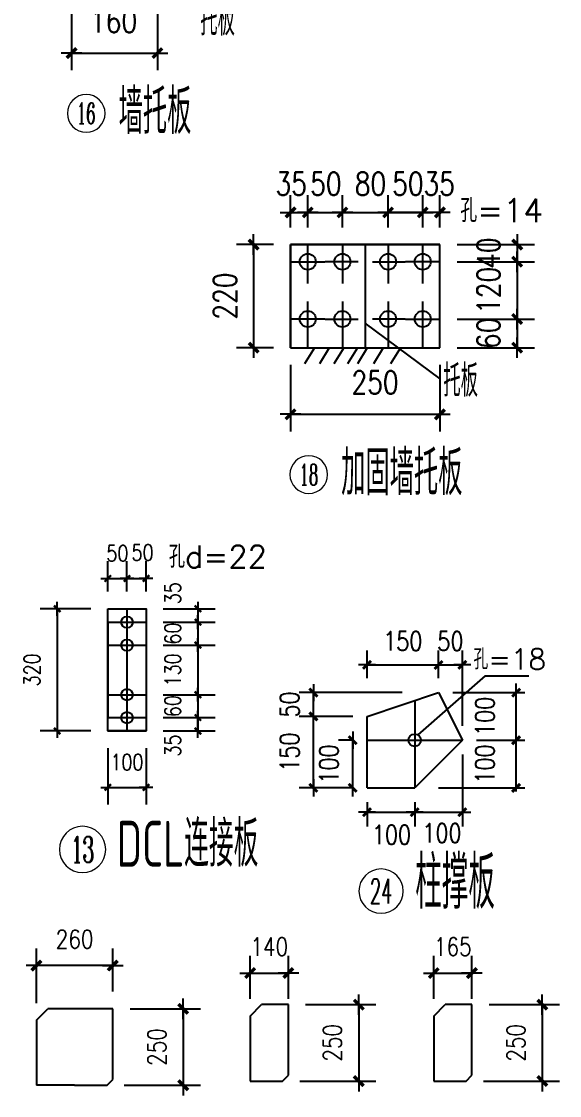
# Model space of a CAD drawing. Header units: millimetres. Extents: x 2451220 to 4527627, y -5186613 to -1639140.
# Drawn here: x 2491886 to 2494703, y -1733809 to -1728184 of the extents above; entities that cross this region are included whole.
import ezdxf
from ezdxf.enums import TextEntityAlignment as Align

# ---------------------------------------------------------------- set-up
doc = ezdxf.new("R2010")
doc.units = ezdxf.units.MM
doc.header["$LTSCALE"] = 1000
doc.header["$PDMODE"] = 34
doc.linetypes.add('CENTER', pattern=[50.8, 31.75, -6.35, 6.35, -6.35])
doc.layers.add('轴线层', color=1, linetype='CENTER', lineweight=15)
doc.layers.add('钢架', color=7, linetype='Continuous', lineweight=25)
doc.styles.add('COMPLEX', font='COMPLEX')
doc.styles.add('DIM_FONT', font='simplex.shx', dxfattribs={"width": 0.8, "bigfont": 'hztxt.shx'})
doc.styles.add('hz', font='gbenor.shx', dxfattribs={"width": 0.75, "height": 100, "bigfont": 'gbcbig.shx'})
doc.styles.get("Standard").update_dxf_attribs({"font": 'txt', "bigfont": 'gbcbig.shx'})
doc.dimstyles.new('WGH(2)', dxfattribs={"dimscale": 1.2, "dimtxt": 100, "dimasz": 0.5, "dimexe": 75, "dimexo": 75, "dimgap": 75, "dimtad": 1, "dimdec": 0, "dimlfac": 0.5, "dimzin": 0, "dimdsep": 46, "dimtxsty": 'DIM_FONT', "dimblk1": '_DIMX', "dimblk2": '_DIMX', "dimsah": 1, "dimcen": 0.09, "dimclrd": 3, "dimclre": 3, "dimclrt": 7, "dimadec": 0, "dimazin": 0, "dimtfac": 1, "dimtdec": 0, "dimtix": 1, "dimtmove": 2, "dimatfit": 3, "dimldrblk": '_DIMX', "dimfxl": 1, "dimtolj": 1, "dimtzin": 0, "dimarcsym": 0})
doc.dimstyles.new('WGH(3)', dxfattribs={"dimscale": 1.2, "dimtxt": 100, "dimasz": 0.3, "dimexe": 75, "dimexo": 75, "dimgap": 75, "dimtad": 1, "dimdec": 0, "dimlfac": 0.333333, "dimzin": 0, "dimdsep": 46, "dimtxsty": 'DIM_FONT', "dimblk1": '_DIMX', "dimblk2": '_DIMX', "dimsah": 1, "dimcen": 0.09, "dimclrd": 3, "dimclre": 3, "dimclrt": 7, "dimazin": 0, "dimtfac": 1, "dimtdec": 0, "dimtix": 1, "dimtmove": 2, "dimatfit": 3, "dimldrblk": '_DIMX', "dimfxl": 1, "dimtolj": 1, "dimtzin": 0, "dimarcsym": 0})

# ---------------------------------------------------------------- blocks, each defined once
blk = doc.blocks.new('_DIMX')
blk.add_line((-150, 0), (150, 0))
at = {"const_width": 50}
blk.add_lwpolyline([(-70, -70), (70, 70)], dxfattribs=at)
blk = doc.blocks.new('*D407')
at = {"color": 3, "lineweight": -2}
for p, q in [((2492147.7, -1728090.5), (2492147.7, -1728439.6)), ((2492597.7, -1728090.5), (2492597.7, -1728439.6)), ((2492148.1, -1728349.6), (2492597.4, -1728349.6))]:
    blk.add_line(p, q, dxfattribs=at)
at = {"layer": 'Defpoints', "color": 0}
for p in [(2492147.7, -1728000.5), (2492597.7, -1728000.5), (2492597.7, -1728349.6)]:
    blk.add_point(p, dxfattribs=at)
at = {"color": 3, "lineweight": -2, "xscale": 0.36, "yscale": 0.36, "zscale": 0.36, "rotation": 180}
blk.add_blockref('_DIMX', (2492147.7, -1728349.6), dxfattribs=at)
at = {"color": 3, "lineweight": -2, "xscale": 0.36, "yscale": 0.36, "zscale": 0.36}
blk.add_blockref('_DIMX', (2492597.7, -1728349.6), dxfattribs=at)
at = {"color": 7, "insert": (2492368.1, -1728182.6), "char_height": 120, "attachment_point": 5, "style": 'DIM_FONT'}
blk.add_mtext('\\A1;160', dxfattribs=at)
blk = doc.blocks.new('轴线标号')
at = {"lineweight": 13}
blk.add_circle((0, 0), 0.5, dxfattribs=at)
at = {"layer": '钢架', "lineweight": 13, "style": 'COMPLEX', "width": 1.041667}
blk.add_attdef('A', text='', height=0.56, dxfattribs=at).set_placement((-0.25, -0.28), (0.25, -0.28), align=Align.FIT)
blk = doc.blocks.new('*D1942')
at = {"color": 3, "lineweight": -2}
for p, q in [((2492248.1, -1731260.2), (2491983, -1731260.2)), ((2492073, -1731260.5), (2492073, -1731900)), ((2492248.1, -1731900.2), (2491983, -1731900.2))]:
    blk.add_line(p, q, dxfattribs=at)
at = {"layer": 'Defpoints', "color": 0}
for p in [(2492338.1, -1731260.2), (2492073, -1731900.2), (2492338.1, -1731900.2)]:
    blk.add_point(p, dxfattribs=at)
at = {"color": 3, "lineweight": -2, "xscale": 0.24, "yscale": 0.24, "zscale": 0.24}
for p, rotation in [((2492073, -1731260.2), 90), ((2492073, -1731900.2), 270)]:
    blk.add_blockref('_DIMX', p, dxfattribs=dict(at, rotation=rotation))
at = {"color": 7, "insert": (2491941, -1731580.2), "char_height": 84, "attachment_point": 5, "rotation": 90, "style": 'DIM_FONT'}
blk.add_mtext('\\A1;320', dxfattribs=at)
blk = doc.blocks.new('*D1943')
at = {"color": 3, "lineweight": -2}
for p, q in [((2492628.1, -1731260.2), (2492899.8, -1731260.2)), ((2492809.8, -1731260), (2492809.8, -1731259.7)), ((2492809.8, -1731260.2), (2492809.8, -1731330.2)), ((2492628.1, -1731330.2), (2492899.8, -1731330.2)), ((2492809.8, -1731330.5), (2492809.8, -1731330.7))]:
    blk.add_line(p, q, dxfattribs=at)
at = {"layer": 'Defpoints', "color": 0}
for p in [(2492538.1, -1731260.2), (2492538.1, -1731330.2), (2492809.8, -1731330.2)]:
    blk.add_point(p, dxfattribs=at)
at = {"color": 3, "lineweight": -2, "xscale": 0.24, "yscale": 0.24, "zscale": 0.24}
for p, rotation in [((2492809.8, -1731260.2), 270), ((2492809.8, -1731330.2), 90)]:
    blk.add_blockref('_DIMX', p, dxfattribs=dict(at, rotation=rotation))
at = {"color": 7, "insert": (2492677.8, -1731178.9), "char_height": 84, "attachment_point": 5, "rotation": 90, "style": 'DIM_FONT'}
blk.add_mtext('\\A1;35', dxfattribs=at)
blk = doc.blocks.new('*D1944')
at = {"color": 3, "lineweight": -2}
for p, q in [((2492628.1, -1731330.2), (2492899.8, -1731330.2)), ((2492809.8, -1731330), (2492809.8, -1731329.7)), ((2492809.8, -1731330.2), (2492809.8, -1731450.2)), ((2492628.1, -1731450.2), (2492899.8, -1731450.2)), ((2492809.8, -1731450.5), (2492809.8, -1731450.7))]:
    blk.add_line(p, q, dxfattribs=at)
at = {"layer": 'Defpoints', "color": 0}
for p in [(2492538.1, -1731330.2), (2492538.1, -1731450.2), (2492809.8, -1731450.2)]:
    blk.add_point(p, dxfattribs=at)
at = {"color": 3, "lineweight": -2, "xscale": 0.24, "yscale": 0.24, "zscale": 0.24}
for p, rotation in [((2492809.8, -1731330.2), 270), ((2492809.8, -1731450.2), 90)]:
    blk.add_blockref('_DIMX', p, dxfattribs=dict(at, rotation=rotation))
at = {"color": 7, "insert": (2492677.8, -1731390.2), "char_height": 84, "attachment_point": 5, "rotation": 90, "style": 'DIM_FONT'}
blk.add_mtext('\\A1;60', dxfattribs=at)
blk = doc.blocks.new('*D1945')
at = {"color": 3, "lineweight": -2}
for p, q in [((2492628.1, -1731450.2), (2492899.8, -1731450.2)), ((2492809.8, -1731450), (2492809.8, -1731449.7)), ((2492809.8, -1731450.2), (2492809.8, -1731710.2)), ((2492628.1, -1731710.2), (2492899.8, -1731710.2)), ((2492809.8, -1731710.5), (2492809.8, -1731710.7))]:
    blk.add_line(p, q, dxfattribs=at)
at = {"layer": 'Defpoints', "color": 0}
for p in [(2492538.1, -1731450.2), (2492538.1, -1731710.2), (2492809.8, -1731710.2)]:
    blk.add_point(p, dxfattribs=at)
at = {"color": 3, "lineweight": -2, "xscale": 0.24, "yscale": 0.24, "zscale": 0.24}
for p, rotation in [((2492809.8, -1731450.2), 270), ((2492809.8, -1731710.2), 90)]:
    blk.add_blockref('_DIMX', p, dxfattribs=dict(at, rotation=rotation))
at = {"color": 7, "insert": (2492677.8, -1731580.2), "char_height": 84, "attachment_point": 5, "rotation": 90, "style": 'DIM_FONT'}
blk.add_mtext('\\A1;130', dxfattribs=at)
blk = doc.blocks.new('*D1946')
at = {"color": 3, "lineweight": -2}
for p, q in [((2492628.1, -1731710.2), (2492899.8, -1731710.2)), ((2492809.8, -1731710), (2492809.8, -1731709.7)), ((2492809.8, -1731710.2), (2492809.8, -1731830.2)), ((2492628.1, -1731830.2), (2492899.8, -1731830.2)), ((2492809.8, -1731830.5), (2492809.8, -1731830.7))]:
    blk.add_line(p, q, dxfattribs=at)
at = {"layer": 'Defpoints', "color": 0}
for p in [(2492538.1, -1731710.2), (2492538.1, -1731830.2), (2492809.8, -1731830.2)]:
    blk.add_point(p, dxfattribs=at)
at = {"color": 3, "lineweight": -2, "xscale": 0.24, "yscale": 0.24, "zscale": 0.24}
for p, rotation in [((2492809.8, -1731710.2), 270), ((2492809.8, -1731830.2), 90)]:
    blk.add_blockref('_DIMX', p, dxfattribs=dict(at, rotation=rotation))
at = {"color": 7, "insert": (2492677.8, -1731770.2), "char_height": 84, "attachment_point": 5, "rotation": 90, "style": 'DIM_FONT'}
blk.add_mtext('\\A1;60', dxfattribs=at)
blk = doc.blocks.new('*D1947')
at = {"color": 3, "lineweight": -2}
for p, q in [((2492628.1, -1731830.2), (2492899.8, -1731830.2)), ((2492809.8, -1731830), (2492809.8, -1731829.7)), ((2492809.8, -1731830.2), (2492809.8, -1731900.2)), ((2492628.1, -1731900.2), (2492899.8, -1731900.2)), ((2492809.8, -1731900.5), (2492809.8, -1731900.7))]:
    blk.add_line(p, q, dxfattribs=at)
at = {"layer": 'Defpoints', "color": 0}
for p in [(2492538.1, -1731830.2), (2492538.1, -1731900.2), (2492809.8, -1731900.2)]:
    blk.add_point(p, dxfattribs=at)
at = {"color": 3, "lineweight": -2, "xscale": 0.24, "yscale": 0.24, "zscale": 0.24}
for p, rotation in [((2492809.8, -1731830.2), 270), ((2492809.8, -1731900.2), 90)]:
    blk.add_blockref('_DIMX', p, dxfattribs=dict(at, rotation=rotation))
at = {"color": 7, "insert": (2492677.8, -1731976.6), "char_height": 84, "attachment_point": 5, "rotation": 90, "style": 'DIM_FONT'}
blk.add_mtext('\\A1;35', dxfattribs=at)
blk = doc.blocks.new('*D1948')
at = {"color": 3, "lineweight": -2}
for p, q in [((2492338.1, -1731170.2), (2492338.1, -1731011.3)), ((2492438.1, -1731170.2), (2492438.1, -1731011.3)), ((2492337.8, -1731101.3), (2492337.6, -1731101.3)), ((2492338.1, -1731101.3), (2492438.1, -1731101.3)), ((2492438.3, -1731101.3), (2492438.6, -1731101.3))]:
    blk.add_line(p, q, dxfattribs=at)
at = {"layer": 'Defpoints', "color": 0}
for p in [(2492438.1, -1731101.3), (2492338.1, -1731260.2), (2492438.1, -1731260.2)]:
    blk.add_point(p, dxfattribs=at)
at = {"color": 3, "lineweight": -2, "xscale": 0.24, "yscale": 0.24, "zscale": 0.24}
blk.add_blockref('_DIMX', (2492338.1, -1731101.3), dxfattribs=at)
at = {"color": 3, "lineweight": -2, "xscale": 0.24, "yscale": 0.24, "zscale": 0.24, "rotation": 180}
blk.add_blockref('_DIMX', (2492438.1, -1731101.3), dxfattribs=at)
at = {"color": 7, "insert": (2492388.1, -1730969.3), "char_height": 84, "attachment_point": 5, "style": 'DIM_FONT'}
blk.add_mtext('\\A1;50', dxfattribs=at)
blk = doc.blocks.new('*D1949')
at = {"color": 3, "lineweight": -2}
for p, q in [((2492438.1, -1731170.2), (2492438.1, -1731011.3)), ((2492538.1, -1731170.2), (2492538.1, -1731011.3)), ((2492437.8, -1731101.3), (2492437.6, -1731101.3)), ((2492438.1, -1731101.3), (2492538.1, -1731101.3)), ((2492538.3, -1731101.3), (2492538.6, -1731101.3))]:
    blk.add_line(p, q, dxfattribs=at)
at = {"layer": 'Defpoints', "color": 0}
for p in [(2492538.1, -1731101.3), (2492438.1, -1731260.2), (2492538.1, -1731260.2)]:
    blk.add_point(p, dxfattribs=at)
at = {"color": 3, "lineweight": -2, "xscale": 0.24, "yscale": 0.24, "zscale": 0.24}
blk.add_blockref('_DIMX', (2492438.1, -1731101.3), dxfattribs=at)
at = {"color": 3, "lineweight": -2, "xscale": 0.24, "yscale": 0.24, "zscale": 0.24, "rotation": 180}
blk.add_blockref('_DIMX', (2492538.1, -1731101.3), dxfattribs=at)
at = {"color": 7, "insert": (2492519.9, -1730965.5), "char_height": 84, "attachment_point": 5, "style": 'DIM_FONT'}
blk.add_mtext('\\A1;50', dxfattribs=at)
blk = doc.blocks.new('*D1950')
at = {"color": 3, "lineweight": -2}
for p, q in [((2492338.1, -1731990.2), (2492338.1, -1732285.4)), ((2492538.1, -1731990.2), (2492538.1, -1732285.4)), ((2492337.8, -1732195.4), (2492337.6, -1732195.4)), ((2492338.1, -1732195.4), (2492538.1, -1732195.4)), ((2492538.3, -1732195.4), (2492538.6, -1732195.4))]:
    blk.add_line(p, q, dxfattribs=at)
at = {"layer": 'Defpoints', "color": 0}
for p in [(2492338.1, -1731900.2), (2492538.1, -1731900.2), (2492538.1, -1732195.4)]:
    blk.add_point(p, dxfattribs=at)
at = {"color": 3, "lineweight": -2, "xscale": 0.24, "yscale": 0.24, "zscale": 0.24}
blk.add_blockref('_DIMX', (2492338.1, -1732195.4), dxfattribs=at)
at = {"color": 3, "lineweight": -2, "xscale": 0.24, "yscale": 0.24, "zscale": 0.24, "rotation": 180}
blk.add_blockref('_DIMX', (2492538.1, -1732195.4), dxfattribs=at)
at = {"color": 7, "insert": (2492438.1, -1732063.4), "char_height": 84, "attachment_point": 5, "style": 'DIM_FONT'}
blk.add_mtext('\\A1;100', dxfattribs=at)
blk = doc.blocks.new('*D1981')
at = {"color": 3, "lineweight": -2}
for p, q in [((2492454.1, -1733355.4), (2492822.6, -1733355.4)), ((2492732.6, -1733355.8), (2492732.6, -1733755.1)), ((2492424.1, -1733755.4), (2492822.6, -1733755.4))]:
    blk.add_line(p, q, dxfattribs=at)
at = {"layer": 'Defpoints', "color": 0}
for p in [(2492364.1, -1733355.4), (2492334.1, -1733755.4), (2492732.6, -1733755.4)]:
    blk.add_point(p, dxfattribs=at)
at = {"color": 3, "lineweight": -2, "xscale": 0.36, "yscale": 0.36, "zscale": 0.36}
for p, rotation in [((2492732.6, -1733355.4), 90), ((2492732.6, -1733755.4), 270)]:
    blk.add_blockref('_DIMX', p, dxfattribs=dict(at, rotation=rotation))
at = {"color": 7, "insert": (2492594.6, -1733555.4), "char_height": 96, "attachment_point": 5, "rotation": 90, "style": 'DIM_FONT'}
blk.add_mtext('\\A1;250', dxfattribs=at)
blk = doc.blocks.new('*D1982')
at = {"color": 3, "lineweight": -2}
for p, q in [((2493373.3, -1733333.5), (2493741.8, -1733333.5)), ((2493651.8, -1733333.8), (2493651.8, -1733733.1)), ((2493343.3, -1733733.5), (2493741.8, -1733733.5))]:
    blk.add_line(p, q, dxfattribs=at)
at = {"layer": 'Defpoints', "color": 0}
for p in [(2493283.3, -1733333.5), (2493253.3, -1733733.5), (2493651.8, -1733733.5)]:
    blk.add_point(p, dxfattribs=at)
at = {"color": 3, "lineweight": -2, "xscale": 0.36, "yscale": 0.36, "zscale": 0.36}
for p, rotation in [((2493651.8, -1733333.5), 90), ((2493651.8, -1733733.5), 270)]:
    blk.add_blockref('_DIMX', p, dxfattribs=dict(at, rotation=rotation))
at = {"color": 7, "insert": (2493513.8, -1733533.5), "char_height": 96, "attachment_point": 5, "rotation": 90, "style": 'DIM_FONT'}
blk.add_mtext('\\A1;250', dxfattribs=at)
blk = doc.blocks.new('*D1983')
at = {"color": 3, "lineweight": -2}
for p, q in [((2493083.3, -1733303.5), (2493083.3, -1733077.9)), ((2493283.3, -1733303.5), (2493283.3, -1733077.9)), ((2493083, -1733167.9), (2493082.6, -1733167.9)), ((2493083.3, -1733167.9), (2493283.3, -1733167.9)), ((2493283.7, -1733167.9), (2493284.1, -1733167.9))]:
    blk.add_line(p, q, dxfattribs=at)
at = {"layer": 'Defpoints', "color": 0}
for p in [(2493283.3, -1733167.9), (2493083.3, -1733393.5), (2493283.3, -1733393.5)]:
    blk.add_point(p, dxfattribs=at)
at = {"color": 3, "lineweight": -2, "xscale": 0.36, "yscale": 0.36, "zscale": 0.36}
blk.add_blockref('_DIMX', (2493083.3, -1733167.9), dxfattribs=at)
at = {"color": 3, "lineweight": -2, "xscale": 0.36, "yscale": 0.36, "zscale": 0.36, "rotation": 180}
blk.add_blockref('_DIMX', (2493283.3, -1733167.9), dxfattribs=at)
at = {"color": 7, "insert": (2493183.3, -1733029.9), "char_height": 96, "attachment_point": 5, "style": 'DIM_FONT'}
blk.add_mtext('\\A1;140', dxfattribs=at)
blk = doc.blocks.new('*D1984')
at = {"color": 3, "lineweight": -2}
for p, q in [((2491964.1, -1733325.4), (2491964.1, -1733038.6)), ((2492364.1, -1733265.4), (2492364.1, -1733038.6)), ((2492363.7, -1733128.6), (2491964.4, -1733128.6))]:
    blk.add_line(p, q, dxfattribs=at)
at = {"layer": 'Defpoints', "color": 0}
for p in [(2491964.1, -1733128.6), (2492364.1, -1733355.4), (2491964.1, -1733415.4)]:
    blk.add_point(p, dxfattribs=at)
at = {"color": 3, "lineweight": -2, "xscale": 0.36, "yscale": 0.36, "zscale": 0.36, "rotation": 180}
blk.add_blockref('_DIMX', (2491964.1, -1733128.6), dxfattribs=at)
at = {"color": 3, "lineweight": -2, "xscale": 0.36, "yscale": 0.36, "zscale": 0.36}
blk.add_blockref('_DIMX', (2492364.1, -1733128.6), dxfattribs=at)
at = {"color": 7, "insert": (2492164.1, -1732990.6), "char_height": 96, "attachment_point": 5, "style": 'DIM_FONT'}
blk.add_mtext('\\A1;260', dxfattribs=at)
blk = doc.blocks.new('*D1985')
at = {"color": 3, "lineweight": -2}
for p, q in [((2494334.4, -1733333.5), (2494702.9, -1733333.5)), ((2494612.9, -1733333.8), (2494612.9, -1733733.1)), ((2494304.4, -1733733.5), (2494702.9, -1733733.5))]:
    blk.add_line(p, q, dxfattribs=at)
at = {"layer": 'Defpoints', "color": 0}
for p in [(2494244.4, -1733333.5), (2494214.4, -1733733.5), (2494612.9, -1733733.5)]:
    blk.add_point(p, dxfattribs=at)
at = {"color": 3, "lineweight": -2, "xscale": 0.36, "yscale": 0.36, "zscale": 0.36}
for p, rotation in [((2494612.9, -1733333.5), 90), ((2494612.9, -1733733.5), 270)]:
    blk.add_blockref('_DIMX', p, dxfattribs=dict(at, rotation=rotation))
at = {"color": 7, "insert": (2494474.9, -1733533.5), "char_height": 96, "attachment_point": 5, "rotation": 90, "style": 'DIM_FONT'}
blk.add_mtext('\\A1;250', dxfattribs=at)
blk = doc.blocks.new('*D1986')
at = {"color": 3, "lineweight": -2}
for p, q in [((2494044.4, -1733303.5), (2494044.4, -1733077.9)), ((2494244.4, -1733303.5), (2494244.4, -1733077.9)), ((2494044.1, -1733167.9), (2494043.7, -1733167.9)), ((2494044.4, -1733167.9), (2494244.4, -1733167.9)), ((2494244.8, -1733167.9), (2494245.1, -1733167.9))]:
    blk.add_line(p, q, dxfattribs=at)
at = {"layer": 'Defpoints', "color": 0}
for p in [(2494244.4, -1733167.9), (2494044.4, -1733393.5), (2494244.4, -1733393.5)]:
    blk.add_point(p, dxfattribs=at)
at = {"color": 3, "lineweight": -2, "xscale": 0.36, "yscale": 0.36, "zscale": 0.36}
blk.add_blockref('_DIMX', (2494044.4, -1733167.9), dxfattribs=at)
at = {"color": 3, "lineweight": -2, "xscale": 0.36, "yscale": 0.36, "zscale": 0.36, "rotation": 180}
blk.add_blockref('_DIMX', (2494244.4, -1733167.9), dxfattribs=at)
at = {"color": 7, "insert": (2494144.4, -1733029.9), "char_height": 96, "attachment_point": 5, "style": 'DIM_FONT'}
blk.add_mtext('\\A1;165', dxfattribs=at)
blk = doc.blocks.new('*D419')
at = {"color": 3, "lineweight": -2}
for p, q in [((2493204.8, -1729352.5), (2493011.5, -1729352.5)), ((2493101.5, -1729352.8), (2493101.5, -1729892.1)), ((2493204.8, -1729892.5), (2493011.5, -1729892.5))]:
    blk.add_line(p, q, dxfattribs=at)
at = {"layer": 'Defpoints', "color": 0}
for p in [(2493294.8, -1729352.5), (2493101.5, -1729892.5), (2493294.8, -1729892.5)]:
    blk.add_point(p, dxfattribs=at)
at = {"color": 3, "lineweight": -2, "xscale": 0.36, "yscale": 0.36, "zscale": 0.36}
for p, rotation in [((2493101.5, -1729352.5), 90), ((2493101.5, -1729892.5), 270)]:
    blk.add_blockref('_DIMX', p, dxfattribs=dict(at, rotation=rotation))
at = {"color": 7, "insert": (2492951.5, -1729622.5), "char_height": 120, "attachment_point": 5, "rotation": 90, "style": 'DIM_FONT'}
blk.add_mtext('\\A1;220', dxfattribs=at)
blk = doc.blocks.new('*D1987')
at = {"color": 3, "lineweight": -2}
for p, q in [((2494166.8, -1729352.5), (2494571.3, -1729352.5)), ((2494481.3, -1729352.1), (2494481.3, -1729351.7)), ((2494481.3, -1729352.5), (2494481.3, -1729442.5)), ((2494166.8, -1729442.5), (2494571.3, -1729442.5)), ((2494481.3, -1729442.8), (2494481.3, -1729443.2))]:
    blk.add_line(p, q, dxfattribs=at)
at = {"layer": 'Defpoints', "color": 0}
for p in [(2494076.8, -1729352.5), (2494076.8, -1729442.5), (2494481.3, -1729442.5)]:
    blk.add_point(p, dxfattribs=at)
at = {"color": 3, "lineweight": -2, "xscale": 0.36, "yscale": 0.36, "zscale": 0.36}
for p, rotation in [((2494481.3, -1729352.5), 270), ((2494481.3, -1729442.5), 90)]:
    blk.add_blockref('_DIMX', p, dxfattribs=dict(at, rotation=rotation))
at = {"color": 7, "insert": (2494331.3, -1729397.5), "char_height": 120, "attachment_point": 5, "rotation": 90, "style": 'DIM_FONT'}
blk.add_mtext('\\A1;40', dxfattribs=at)
blk = doc.blocks.new('*D1988')
at = {"color": 3, "lineweight": -2}
for p, q in [((2494166.8, -1729442.5), (2494571.3, -1729442.5)), ((2494481.3, -1729442.1), (2494481.3, -1729441.7)), ((2494481.3, -1729442.5), (2494481.3, -1729742.5)), ((2494166.8, -1729742.5), (2494571.3, -1729742.5)), ((2494481.3, -1729742.8), (2494481.3, -1729743.2))]:
    blk.add_line(p, q, dxfattribs=at)
at = {"layer": 'Defpoints', "color": 0}
for p in [(2494076.8, -1729442.5), (2494076.8, -1729742.5), (2494481.3, -1729742.5)]:
    blk.add_point(p, dxfattribs=at)
at = {"color": 3, "lineweight": -2, "xscale": 0.36, "yscale": 0.36, "zscale": 0.36}
for p, rotation in [((2494481.3, -1729442.5), 270), ((2494481.3, -1729742.5), 90)]:
    blk.add_blockref('_DIMX', p, dxfattribs=dict(at, rotation=rotation))
at = {"color": 7, "insert": (2494331.3, -1729592.5), "char_height": 120, "attachment_point": 5, "rotation": 90, "style": 'DIM_FONT'}
blk.add_mtext('\\A1;120', dxfattribs=at)
blk = doc.blocks.new('*D1989')
at = {"color": 3, "lineweight": -2}
for p, q in [((2494166.8, -1729742.5), (2494571.3, -1729742.5)), ((2494481.3, -1729742.1), (2494481.3, -1729741.7)), ((2494481.3, -1729742.5), (2494481.3, -1729892.5)), ((2494166.8, -1729892.5), (2494571.3, -1729892.5)), ((2494481.3, -1729892.8), (2494481.3, -1729893.2))]:
    blk.add_line(p, q, dxfattribs=at)
at = {"layer": 'Defpoints', "color": 0}
for p in [(2494076.8, -1729742.5), (2494076.8, -1729892.5), (2494481.3, -1729892.5)]:
    blk.add_point(p, dxfattribs=at)
at = {"color": 3, "lineweight": -2, "xscale": 0.36, "yscale": 0.36, "zscale": 0.36}
for p, rotation in [((2494481.3, -1729742.5), 270), ((2494481.3, -1729892.5), 90)]:
    blk.add_blockref('_DIMX', p, dxfattribs=dict(at, rotation=rotation))
at = {"color": 7, "insert": (2494331.3, -1729817.5), "char_height": 120, "attachment_point": 5, "rotation": 90, "style": 'DIM_FONT'}
blk.add_mtext('\\A1;60', dxfattribs=at)
blk = doc.blocks.new('*D1990')
at = {"color": 3, "lineweight": -2}
for p, q in [((2493384.8, -1729262.5), (2493384.8, -1729094)), ((2493566.3, -1729262.5), (2493566.3, -1729094)), ((2493385.1, -1729184), (2493565.9, -1729184))]:
    blk.add_line(p, q, dxfattribs=at)
at = {"layer": 'Defpoints', "color": 0}
for p in [(2493566.3, -1729184), (2493384.8, -1729352.5), (2493566.3, -1729352.5)]:
    blk.add_point(p, dxfattribs=at)
at = {"color": 3, "lineweight": -2, "xscale": 0.36, "yscale": 0.36, "zscale": 0.36, "rotation": 180}
blk.add_blockref('_DIMX', (2493384.8, -1729184), dxfattribs=at)
at = {"color": 3, "lineweight": -2, "xscale": 0.36, "yscale": 0.36, "zscale": 0.36}
blk.add_blockref('_DIMX', (2493566.3, -1729184), dxfattribs=at)
at = {"color": 7, "insert": (2493479.8, -1729034), "char_height": 120, "attachment_point": 5, "style": 'DIM_FONT'}
blk.add_mtext('\\A1;50', dxfattribs=at)
blk = doc.blocks.new('*D1991')
at = {"color": 3, "lineweight": -2}
for p, q in [((2493566.3, -1729262.5), (2493566.3, -1729094)), ((2493986.8, -1729262.5), (2493986.8, -1729094)), ((2493566.7, -1729184), (2493986.4, -1729184))]:
    blk.add_line(p, q, dxfattribs=at)
at = {"layer": 'Defpoints', "color": 0}
for p in [(2493986.8, -1729184), (2493566.3, -1729352.5), (2493986.8, -1729352.5)]:
    blk.add_point(p, dxfattribs=at)
at = {"color": 3, "lineweight": -2, "xscale": 0.36, "yscale": 0.36, "zscale": 0.36, "rotation": 180}
blk.add_blockref('_DIMX', (2493566.3, -1729184), dxfattribs=at)
at = {"color": 3, "lineweight": -2, "xscale": 0.36, "yscale": 0.36, "zscale": 0.36}
blk.add_blockref('_DIMX', (2493986.8, -1729184), dxfattribs=at)
at = {"color": 7, "insert": (2493713.3, -1729034), "char_height": 120, "attachment_point": 5, "style": 'DIM_FONT'}
blk.add_mtext('\\A1;80', dxfattribs=at)
blk = doc.blocks.new('*D420')
at = {"color": 3, "lineweight": -2}
for p, q in [((2493805.2, -1729262.5), (2493805.2, -1729094)), ((2493986.8, -1729262.5), (2493986.8, -1729094)), ((2493986.4, -1729184), (2493805.6, -1729184))]:
    blk.add_line(p, q, dxfattribs=at)
at = {"layer": 'Defpoints', "color": 0}
for p in [(2493805.2, -1729184), (2493805.2, -1729352.5), (2493986.8, -1729352.5)]:
    blk.add_point(p, dxfattribs=at)
at = {"color": 3, "lineweight": -2, "xscale": 0.36, "yscale": 0.36, "zscale": 0.36, "rotation": 180}
blk.add_blockref('_DIMX', (2493805.2, -1729184), dxfattribs=at)
at = {"color": 3, "lineweight": -2, "xscale": 0.36, "yscale": 0.36, "zscale": 0.36}
blk.add_blockref('_DIMX', (2493986.8, -1729184), dxfattribs=at)
at = {"color": 7, "insert": (2493909.2, -1729034), "char_height": 120, "attachment_point": 5, "style": 'DIM_FONT'}
blk.add_mtext('\\A1;50', dxfattribs=at)
blk = doc.blocks.new('*D421')
at = {"color": 3, "lineweight": -2}
for p, q in [((2493294.8, -1729982.5), (2493294.8, -1730331.6)), ((2494076.8, -1729982.5), (2494076.8, -1730331.6)), ((2493295.1, -1730241.6), (2494076.4, -1730241.6))]:
    blk.add_line(p, q, dxfattribs=at)
at = {"layer": 'Defpoints', "color": 0}
for p in [(2493294.8, -1729892.5), (2494076.8, -1729892.5), (2494076.8, -1730241.6)]:
    blk.add_point(p, dxfattribs=at)
at = {"color": 3, "lineweight": -2, "xscale": 0.36, "yscale": 0.36, "zscale": 0.36, "rotation": 180}
blk.add_blockref('_DIMX', (2493294.8, -1730241.6), dxfattribs=at)
at = {"color": 3, "lineweight": -2, "xscale": 0.36, "yscale": 0.36, "zscale": 0.36}
blk.add_blockref('_DIMX', (2494076.8, -1730241.6), dxfattribs=at)
at = {"color": 7, "insert": (2493737.1, -1730074.6), "char_height": 120, "attachment_point": 5, "style": 'DIM_FONT'}
blk.add_mtext('\\A1;250', dxfattribs=at)
blk = doc.blocks.new('*D422')
at = {"color": 3, "lineweight": -2}
for p, q in [((2493294.8, -1729262.5), (2493294.8, -1729094)), ((2493384.8, -1729262.5), (2493384.8, -1729094)), ((2493294.4, -1729184), (2493294.1, -1729184)), ((2493294.8, -1729184), (2493384.8, -1729184)), ((2493385.1, -1729184), (2493385.5, -1729184))]:
    blk.add_line(p, q, dxfattribs=at)
at = {"layer": 'Defpoints', "color": 0}
for p in [(2493384.8, -1729184), (2493294.8, -1729352.5), (2493384.8, -1729352.5)]:
    blk.add_point(p, dxfattribs=at)
at = {"color": 3, "lineweight": -2, "xscale": 0.36, "yscale": 0.36, "zscale": 0.36}
blk.add_blockref('_DIMX', (2493294.8, -1729184), dxfattribs=at)
at = {"color": 3, "lineweight": -2, "xscale": 0.36, "yscale": 0.36, "zscale": 0.36, "rotation": 180}
blk.add_blockref('_DIMX', (2493384.8, -1729184), dxfattribs=at)
at = {"color": 7, "insert": (2493298.3, -1729034), "char_height": 120, "attachment_point": 5, "style": 'DIM_FONT'}
blk.add_mtext('\\A1;35', dxfattribs=at)
blk = doc.blocks.new('*D423')
at = {"color": 3, "lineweight": -2}
for p, q in [((2493986.8, -1729262.5), (2493986.8, -1729094)), ((2494076.8, -1729262.5), (2494076.8, -1729094)), ((2493986.4, -1729184), (2493986, -1729184)), ((2494076.8, -1729184), (2493986.8, -1729184)), ((2494077.1, -1729184), (2494077.5, -1729184))]:
    blk.add_line(p, q, dxfattribs=at)
at = {"layer": 'Defpoints', "color": 0}
for p in [(2493986.8, -1729184), (2493986.8, -1729352.5), (2494076.8, -1729352.5)]:
    blk.add_point(p, dxfattribs=at)
at = {"color": 3, "lineweight": -2, "xscale": 0.36, "yscale": 0.36, "zscale": 0.36}
blk.add_blockref('_DIMX', (2493986.8, -1729184), dxfattribs=at)
at = {"color": 3, "lineweight": -2, "xscale": 0.36, "yscale": 0.36, "zscale": 0.36, "rotation": 180}
blk.add_blockref('_DIMX', (2494076.8, -1729184), dxfattribs=at)
at = {"color": 7, "insert": (2494073.3, -1729034), "char_height": 120, "attachment_point": 5, "style": 'DIM_FONT'}
blk.add_mtext('\\A1;35', dxfattribs=at)

msp = doc.modelspace()

# ---------------------------------------------------------------- linework, layer by layer
for p, q in [((2493294.8, -1729352.5), (2493294.8, -1729892.5)), ((2494076.8, -1729352.5), (2493294.8, -1729352.5)), ((2493294.8, -1729352.5), (2494076.8, -1729352.5)), ((2493294.8, -1729892.5), (2493294.8, -1729352.5)), ((2493384.8, -1729556.8), (2493384.8, -1729352.5)), ((2493566.3, -1729352.5), (2493566.3, -1729556.8)), ((2493685.8, -1729352.5), (2493685.8, -1729892.5)), ((2493805.2, -1729352.5), (2493805.2, -1729556.8)), ((2493986.8, -1729556.8), (2493986.8, -1729352.5)), ((2494076.8, -1729892.5), (2494076.8, -1729352.5)), ((2493294.8, -1729442.5), (2493474.9, -1729442.5)), ((2493648.1, -1729442.5), (2493476.3, -1729442.5)), ((2493723.4, -1729442.5), (2493895.2, -1729442.5)), ((2494076.8, -1729442.5), (2493896.6, -1729442.5)), ((2493384.8, -1729892.5), (2493384.8, -1729650.5)), ((2493566.3, -1729650.5), (2493566.3, -1729892.5)), ((2493805.2, -1729650.5), (2493805.2, -1729892.5)), ((2493986.8, -1729892.5), (2493986.8, -1729650.5)), ((2493474.9, -1729742.5), (2493294.8, -1729742.5)), ((2493476.3, -1729742.5), (2493648.1, -1729742.5)), ((2494078.5, -1730056.4), (2493685.8, -1729764.7)), ((2493895.2, -1729742.5), (2493723.4, -1729742.5)), ((2493896.6, -1729742.5), (2494076.8, -1729742.5)), ((2493294.8, -1729892.5), (2494076.8, -1729892.5)), ((2493420.4, -1729892.5), (2493368.4, -1729977.2)), ((2493497.7, -1729892.5), (2493445.6, -1729977.2)), ((2493573.1, -1729892.5), (2493521, -1729977.2)), ((2493645.4, -1729892.5), (2493593.4, -1729977.2)), ((2493696.4, -1729892.5), (2493644.4, -1729977.2)), ((2493780.4, -1729892.5), (2493728.4, -1729977.2)), ((2493870.4, -1729892.5), (2493818.4, -1729977.2)), ((2492338.1, -1731260.2), (2492538.1, -1731260.2)), ((2492438.1, -1731260.2), (2492438.1, -1731900.2)), ((2492338.1, -1731330.2), (2492338.1, -1731830.2)), ((2492338.1, -1731330.2), (2492538.1, -1731330.2)), ((2492338.1, -1731330.2), (2492538.1, -1731330.2)), ((2492538.1, -1731330.2), (2492538.1, -1731830.2)), ((2492338.1, -1731450.2), (2492538.1, -1731450.2)), ((2494314.5, -1731610.7), (2493961.1, -1731920.7)), ((2494314.5, -1731610.7), (2494542.4, -1731610.7)), ((2493695, -1731823.8), (2494069.4, -1731699)), ((2494069.4, -1731699), (2494194.2, -1731948.6)), ((2492338.1, -1731710.2), (2492538.1, -1731710.2)), ((2493944.6, -1731740.6), (2493944.6, -1732198.2)), ((2493944.6, -1731740.6), (2493944.6, -1732198.2)), ((2492338.1, -1731830.2), (2492538.1, -1731830.2)), ((2493695, -1732198.2), (2493695, -1731823.8)), ((2492338.1, -1731900.2), (2492538.1, -1731900.2)), ((2493695, -1731948.6), (2494194.2, -1731948.6)), ((2494194.2, -1731948.6), (2493944.6, -1732198.2)), ((2493695, -1732198.2), (2493944.6, -1732198.2)), ((2493083.3, -1733393.5), (2493143.3, -1733333.5)), ((2493283.3, -1733333.5), (2493143.3, -1733333.5)), ((2493283.3, -1733703.5), (2493283.3, -1733333.5)), ((2494044.4, -1733393.5), (2494104.4, -1733333.5)), ((2494244.4, -1733333.5), (2494104.4, -1733333.5)), ((2494244.4, -1733703.5), (2494244.4, -1733333.5)), ((2491964.1, -1733415.4), (2492024.1, -1733355.4)), ((2492364.1, -1733355.4), (2492024.1, -1733355.4)), ((2492364.1, -1733725.4), (2492364.1, -1733355.4)), ((2491964.1, -1733415.4), (2491964.1, -1733755.4)), ((2493083.3, -1733393.5), (2493083.3, -1733733.5)), ((2494044.4, -1733393.5), (2494044.4, -1733733.5)), ((2492334.1, -1733755.4), (2492364.1, -1733725.4)), ((2493253.3, -1733733.5), (2493283.3, -1733703.5)), ((2494214.4, -1733733.5), (2494244.4, -1733703.5)), ((2492164.1, -1733755.4), (2491964.1, -1733755.4)), ((2492164.1, -1733755.4), (2492334.1, -1733755.4)), ((2493083.3, -1733733.5), (2493253.3, -1733733.5)), ((2494044.4, -1733733.5), (2494214.4, -1733733.5))]:
    msp.add_line(p, q)
at = {"color": 3}
for p, q in [((2493695, -1731624.2), (2493695, -1731479.1)), ((2494069.4, -1731624.2), (2494069.4, -1731479.1)), ((2494069.4, -1731624.2), (2494069.4, -1731479.1)), ((2494194.2, -1731873.8), (2494194.2, -1731479.1)), ((2493695.3, -1731554), (2494069.1, -1731554)), ((2494069.1, -1731554), (2494068.8, -1731554)), ((2494069.4, -1731554), (2494194.2, -1731554)), ((2494194.5, -1731554), (2494194.8, -1731554)), ((2493878.3, -1731699), (2493339.5, -1731699)), ((2493414.4, -1731823.8), (2493414.4, -1731699)), ((2494144.3, -1731699), (2494511.8, -1731699)), ((2494475.7, -1732025), (2494475.7, -1731651.2)), ((2493620.1, -1731823.8), (2493339.5, -1731823.8)), ((2493620.1, -1731823.8), (2493339.5, -1731823.8)), ((2493414.4, -1732197.9), (2493414.4, -1731824.1)), ((2493414.4, -1731824.1), (2493414.4, -1731824.4)), ((2494475.7, -1732216.3), (2494475.7, -1731842.5)), ((2493620.1, -1731948.6), (2493545.2, -1731948.6)), ((2493620.1, -1731948.3), (2493620.1, -1731948)), ((2493620.1, -1732198.2), (2493620.1, -1731948.6)), ((2494269.1, -1731948.6), (2494511.8, -1731948.6)), ((2494269.1, -1731948.6), (2494511.8, -1731948.6)), ((2494194.2, -1732023.5), (2494194.2, -1732399.9)), ((2493620.1, -1732198.2), (2493339.5, -1732198.2)), ((2493620.1, -1732198.2), (2493545.2, -1732198.2)), ((2493620.1, -1732198.5), (2493620.1, -1732198.8)), ((2494069.4, -1732198.2), (2494511.8, -1732198.2)), ((2493695, -1732273.1), (2493695, -1732399.9)), ((2493944.6, -1732273.1), (2493944.6, -1732399.9)), ((2493944.6, -1732273.1), (2493944.6, -1732399.9)), ((2493695.3, -1732325), (2493944.3, -1732325)), ((2493944.9, -1732325), (2494193.9, -1732325))]:
    msp.add_line(p, q, dxfattribs=at)
msp.add_lwpolyline([(2492338.1, -1731260.2), (2492538.1, -1731260.2), (2492538.1, -1731900.2), (2492338.1, -1731900.2)], close=True)
for centre, radius in [((2493384.8, -1729442.5), 42), ((2493566.3, -1729442.5), 42), ((2493805.2, -1729442.5), 42), ((2493986.8, -1729442.5), 42), ((2493384.8, -1729742.5), 42), ((2493566.3, -1729742.5), 42), ((2493805.2, -1729742.5), 42), ((2493986.8, -1729742.5), 42), ((2492438.1, -1731330.2), 30), ((2492438.1, -1731450.2), 30), ((2492438.1, -1731710.2), 30), ((2492438.1, -1731830.2), 30), ((2493944.6, -1731948.6), 32.4)]:
    msp.add_circle(centre, radius)

# ---------------------------------------------------------------- block references
ref = msp.add_blockref('轴线标号', (2492224.9, -1728665.3), dxfattribs=dict(xscale=-197.7854466270655, yscale=197.7854466270655, zscale=197.7854466273605))
ref.add_attrib('A', '16', dxfattribs={"layer": '钢架', "lineweight": 13, "height": 110.76, "style": 'COMPLEX', "width": 0.646552}).set_placement((2492175.4, -1728720.7), (2492274.3, -1728720.7), align=Align.FIT)
ref = msp.add_blockref('轴线标号', (2493390.1, -1730557.3), dxfattribs=dict(xscale=-197.7854466270655, yscale=197.7854466270655, zscale=197.7854466273605))
ref.add_attrib('A', '18', dxfattribs={"layer": '钢架', "lineweight": 13, "height": 110.76, "style": 'COMPLEX', "width": 0.646552}).set_placement((2493340.7, -1730612.6), (2493439.6, -1730612.6), align=Align.FIT)
at = {"color": 3, "xscale": 0.299519999884069, "yscale": 0.299519999884069, "zscale": 0.29952}
for p, rotation in [((2493695, -1731554), 180), ((2494194.2, -1731554), 180), ((2493414.4, -1731699), 270), ((2493414.4, -1731823.8), 90), ((2493414.4, -1731823.8), 90), ((2493620.1, -1731948.6), 270), ((2493414.4, -1732198.2), 270), ((2493620.1, -1732198.2), 90), ((2493695, -1732325), 180), ((2493944.6, -1732325), 180)]:
    msp.add_blockref('_DIMX', p, dxfattribs=dict(at, rotation=rotation))
for p in [(2494069.4, -1731554), (2494069.4, -1731554), (2494475.7, -1731699), (2494475.7, -1731948.6), (2494475.7, -1732198.2), (2493944.6, -1732325), (2494194.2, -1732325)]:
    msp.add_blockref('_DIMX', p, dxfattribs=at)
ref = msp.add_blockref('轴线标号', (2492205.7, -1732520.5), dxfattribs=dict(xscale=-242.1862611761317, yscale=242.1862611765973, zscale=242.1862611763598))
ref.add_attrib('A', '13', dxfattribs={"layer": '钢架', "lineweight": 13, "height": 135.62, "style": 'COMPLEX', "width": 0.646552}).set_placement((2492145.1, -1732588.3), (2492266.2, -1732588.3), align=Align.FIT)
ref = msp.add_blockref('轴线标号', (2493768.5, -1732738.8), dxfattribs=dict(xscale=-232.0951669607311, yscale=232.0951669607311, zscale=232.0951669606781))
ref.add_attrib('A', '24', dxfattribs={"layer": '钢架', "lineweight": 13, "height": 129.97, "style": 'COMPLEX', "width": 0.520833}).set_placement((2493710.5, -1732803.8), (2493826.5, -1732803.8), align=Align.FIT)

# ---------------------------------------------------------------- texts
at = {"style": 'hz', "width": 0.7}
msp.add_text('柱撑板', height=276, dxfattribs=at).set_placement((2493947.5, -1732831.2))
at = {"color": 7, "char_height": 99.84, "attachment_point": 5, "style": 'DIM_FONT'}
for s, insert in [('\\A1;150', (2493882.2, -1731429.2)), ('\\A1;50', (2494131.8, -1731429.2)), ('\\A1;100', (2493823, -1732443.6)), ('\\A1;100', (2494087.4, -1732434.7))]:
    msp.add_mtext(s, dxfattribs=dict(at, insert=insert))
at = {"color": 7, "char_height": 99.84, "attachment_point": 5, "rotation": 90, "style": 'DIM_FONT'}
for s, insert in [('\\A1;50', (2493289.6, -1731761.4)), ('\\A1;100', (2494312.1, -1731823.8)), ('\\A1;150', (2493289.6, -1732011)), ('\\A1;100', (2493495.3, -1732073.4)), ('\\A1;100', (2494312.1, -1732073.4))]:
    msp.add_mtext(s, dxfattribs=dict(at, insert=insert))
at = {"insert": (2492384.8, -1732370.7), "char_height": 240, "width": 983.576, "attachment_point": 1, "style": 'hz'}
msp.add_mtext('DCL连接板', dxfattribs=at)
at = {"layer": '轴线层', "color": 4, "lineweight": -3}
msp.add_text('孔=18', height=107.02, dxfattribs=at).set_placement((2494252.4, -1731577.5))
at = {"layer": '轴线层', "color": 4, "linetype": 'ByBlock', "insert": (2494183.4, -1729112.5), "char_height": 122.5, "attachment_point": 1}
msp.add_mtext_dynamic_manual_height_columns('孔=14', width=1506.743, gutter_width=12.5, heights=[336], dxfattribs=at)
at = {"layer": '轴线层', "color": 0, "linetype": 'ByBlock', "insert": (2492657.6, -1730928.1), "char_height": 117.6, "attachment_point": 1}
msp.add_mtext_dynamic_manual_height_columns('孔d=22', width=1506.743, gutter_width=12.5, heights=[336], dxfattribs=at).dxf.set("width", 1446.473)
at = {"layer": '钢架', "lineweight": 13, "attachment_point": 1, "style": 'hz'}
for s, insert, char_height, own_width in [('托板', (2492822, -1728089.9), 168, 688.503), ('墙托板', (2492394.4, -1728538.2), 235.2, 1476.608), ('托板', (2494094.7, -1729981.8), 168, 688.503), ('加固墙托板', (2493559.6, -1730430.1), 235.2, 1476.608)]:
    msp.add_mtext_dynamic_manual_height_columns(s, width=1506.743, gutter_width=12.5, heights=[336], dxfattribs=dict(at, insert=insert, char_height=char_height)).dxf.set("width", own_width)

# ---------------------------------------------------------------- dimensions: what is measured, and where the dimension line sits
for base, p1, p2, text, picture, middle in [((2492597.7, -1728349.6), (2492147.7, -1728000.5), (2492597.7, -1728000.5), '160', '*D407', (2492368.1, -1728182.6)), ((2493384.8, -1729184), (2493294.8, -1729352.5), (2493384.8, -1729352.5), '35', '*D422', (2493298.3, -1729034)), ((2493566.3, -1729184), (2493384.8, -1729352.5), (2493566.3, -1729352.5), '50', '*D1990', (2493479.8, -1729034)), ((2493986.8, -1729184), (2493566.3, -1729352.5), (2493986.8, -1729352.5), '80', '*D1991', (2493713.3, -1729034)), ((2493805.2, -1729184), (2493986.8, -1729352.5), (2493805.2, -1729352.5), '50', '*D420', (2493909.2, -1729034)), ((2494076.8, -1730241.6), (2493294.8, -1729892.5), (2494076.8, -1729892.5), '250', '*D421', (2493737.1, -1730074.6))]:
    dim = msp.add_linear_dim(base=base, p1=p1, p2=p2, text=text, dimstyle='WGH(3)')
    dim.commit()
    dim.dimension.update_dxf_attribs({"geometry": picture, "text_midpoint": middle, "dimtype": 160})
dim = msp.add_linear_dim(base=(2493986.8, -1729184), p1=(2494076.8, -1729352.5), p2=(2493986.8, -1729352.5), angle=180, text='35', dimstyle='WGH(3)')
dim.commit()
dim.dimension.update_dxf_attribs({"geometry": '*D423', "text_midpoint": (2494073.3, -1729034), "dimtype": 160})
for base, p1, p2, text, picture, middle in [((2493101.5, -1729892.5), (2493294.8, -1729352.5), (2493294.8, -1729892.5), '220', '*D419', (2492951.5, -1729622.5)), ((2494481.3, -1729442.5), (2494076.8, -1729352.5), (2494076.8, -1729442.5), '40', '*D1987', (2494331.3, -1729397.5)), ((2494481.3, -1729742.5), (2494076.8, -1729442.5), (2494076.8, -1729742.5), '120', '*D1988', (2494331.3, -1729592.5)), ((2494481.3, -1729892.5), (2494076.8, -1729742.5), (2494076.8, -1729892.5), '60', '*D1989', (2494331.3, -1729817.5))]:
    dim = msp.add_linear_dim(base=base, p1=p1, p2=p2, angle=90, text=text, dimstyle='WGH(3)')
    dim.commit()
    dim.dimension.update_dxf_attribs({"geometry": picture, "text_midpoint": middle})
for base, p1, p2, picture, middle in [((2492438.1, -1731101.3), (2492338.1, -1731260.2), (2492438.1, -1731260.2), '*D1948', (2492388.1, -1730969.3)), ((2492538.1, -1732195.4), (2492338.1, -1731900.2), (2492538.1, -1731900.2), '*D1950', (2492438.1, -1732063.4))]:
    dim = msp.add_linear_dim(base=base, p1=p1, p2=p2, dimstyle='WGH(2)', override={"dimtxt": 70, "dimasz": 0.2})
    dim.commit()
    dim.dimension.update_dxf_attribs({"geometry": picture, "text_midpoint": middle})
dim = msp.add_linear_dim(base=(2492538.1, -1731101.3), p1=(2492438.1, -1731260.2), p2=(2492538.1, -1731260.2), dimstyle='WGH(2)', override={"dimtxt": 70, "dimasz": 0.2})
dim.commit()
dim.dimension.update_dxf_attribs({"geometry": '*D1949', "text_midpoint": (2492519.9, -1730965.5), "dimtype": 160})
for base, p1, p2, picture, middle in [((2492809.8, -1731330.2), (2492538.1, -1731260.2), (2492538.1, -1731330.2), '*D1943', (2492677.8, -1731178.9)), ((2492809.8, -1731900.2), (2492538.1, -1731830.2), (2492538.1, -1731900.2), '*D1947', (2492677.8, -1731976.6))]:
    dim = msp.add_linear_dim(base=base, p1=p1, p2=p2, angle=90, dimstyle='WGH(2)', override={"dimtxt": 70, "dimasz": 0.2})
    dim.commit()
    dim.dimension.update_dxf_attribs({"geometry": picture, "text_midpoint": middle, "dimtype": 160})
for base, p1, p2, picture, middle in [((2492073, -1731900.2), (2492338.1, -1731260.2), (2492338.1, -1731900.2), '*D1942', (2491941, -1731580.2)), ((2492809.8, -1731450.2), (2492538.1, -1731330.2), (2492538.1, -1731450.2), '*D1944', (2492677.8, -1731390.2)), ((2492809.8, -1731710.2), (2492538.1, -1731450.2), (2492538.1, -1731710.2), '*D1945', (2492677.8, -1731580.2)), ((2492809.8, -1731830.2), (2492538.1, -1731710.2), (2492538.1, -1731830.2), '*D1946', (2492677.8, -1731770.2))]:
    dim = msp.add_linear_dim(base=base, p1=p1, p2=p2, angle=90, dimstyle='WGH(2)', override={"dimtxt": 70, "dimasz": 0.2})
    dim.commit()
    dim.dimension.update_dxf_attribs({"geometry": picture, "text_midpoint": middle})
for base, p1, p2, text, picture, middle in [((2491964.1, -1733128.6), (2492364.1, -1733355.4), (2491964.1, -1733415.4), '260', '*D1984', (2492164.1, -1732990.6)), ((2493283.3, -1733167.9), (2493083.3, -1733393.5), (2493283.3, -1733393.5), '140', '*D1983', (2493183.3, -1733029.9)), ((2494244.4, -1733167.9), (2494044.4, -1733393.5), (2494244.4, -1733393.5), '165', '*D1986', (2494144.4, -1733029.9))]:
    dim = msp.add_linear_dim(base=base, p1=p1, p2=p2, text=text, dimstyle='WGH(2)', override={"dimtxt": 80, "dimasz": 0.3})
    dim.commit()
    dim.dimension.update_dxf_attribs({"geometry": picture, "text_midpoint": middle})
for base, p1, p2, picture, middle in [((2493651.8, -1733733.5), (2493283.3, -1733333.5), (2493253.3, -1733733.5), '*D1982', (2493513.8, -1733533.5)), ((2494612.9, -1733733.5), (2494244.4, -1733333.5), (2494214.4, -1733733.5), '*D1985', (2494474.9, -1733533.5)), ((2492732.6, -1733755.4), (2492364.1, -1733355.4), (2492334.1, -1733755.4), '*D1981', (2492594.6, -1733555.4))]:
    dim = msp.add_linear_dim(base=base, p1=p1, p2=p2, angle=90, text='250', dimstyle='WGH(2)', override={"dimtxt": 80, "dimasz": 0.3})
    dim.commit()
    dim.dimension.update_dxf_attribs({"geometry": picture, "text_midpoint": middle})

doc.saveas('drawing.dxf')
